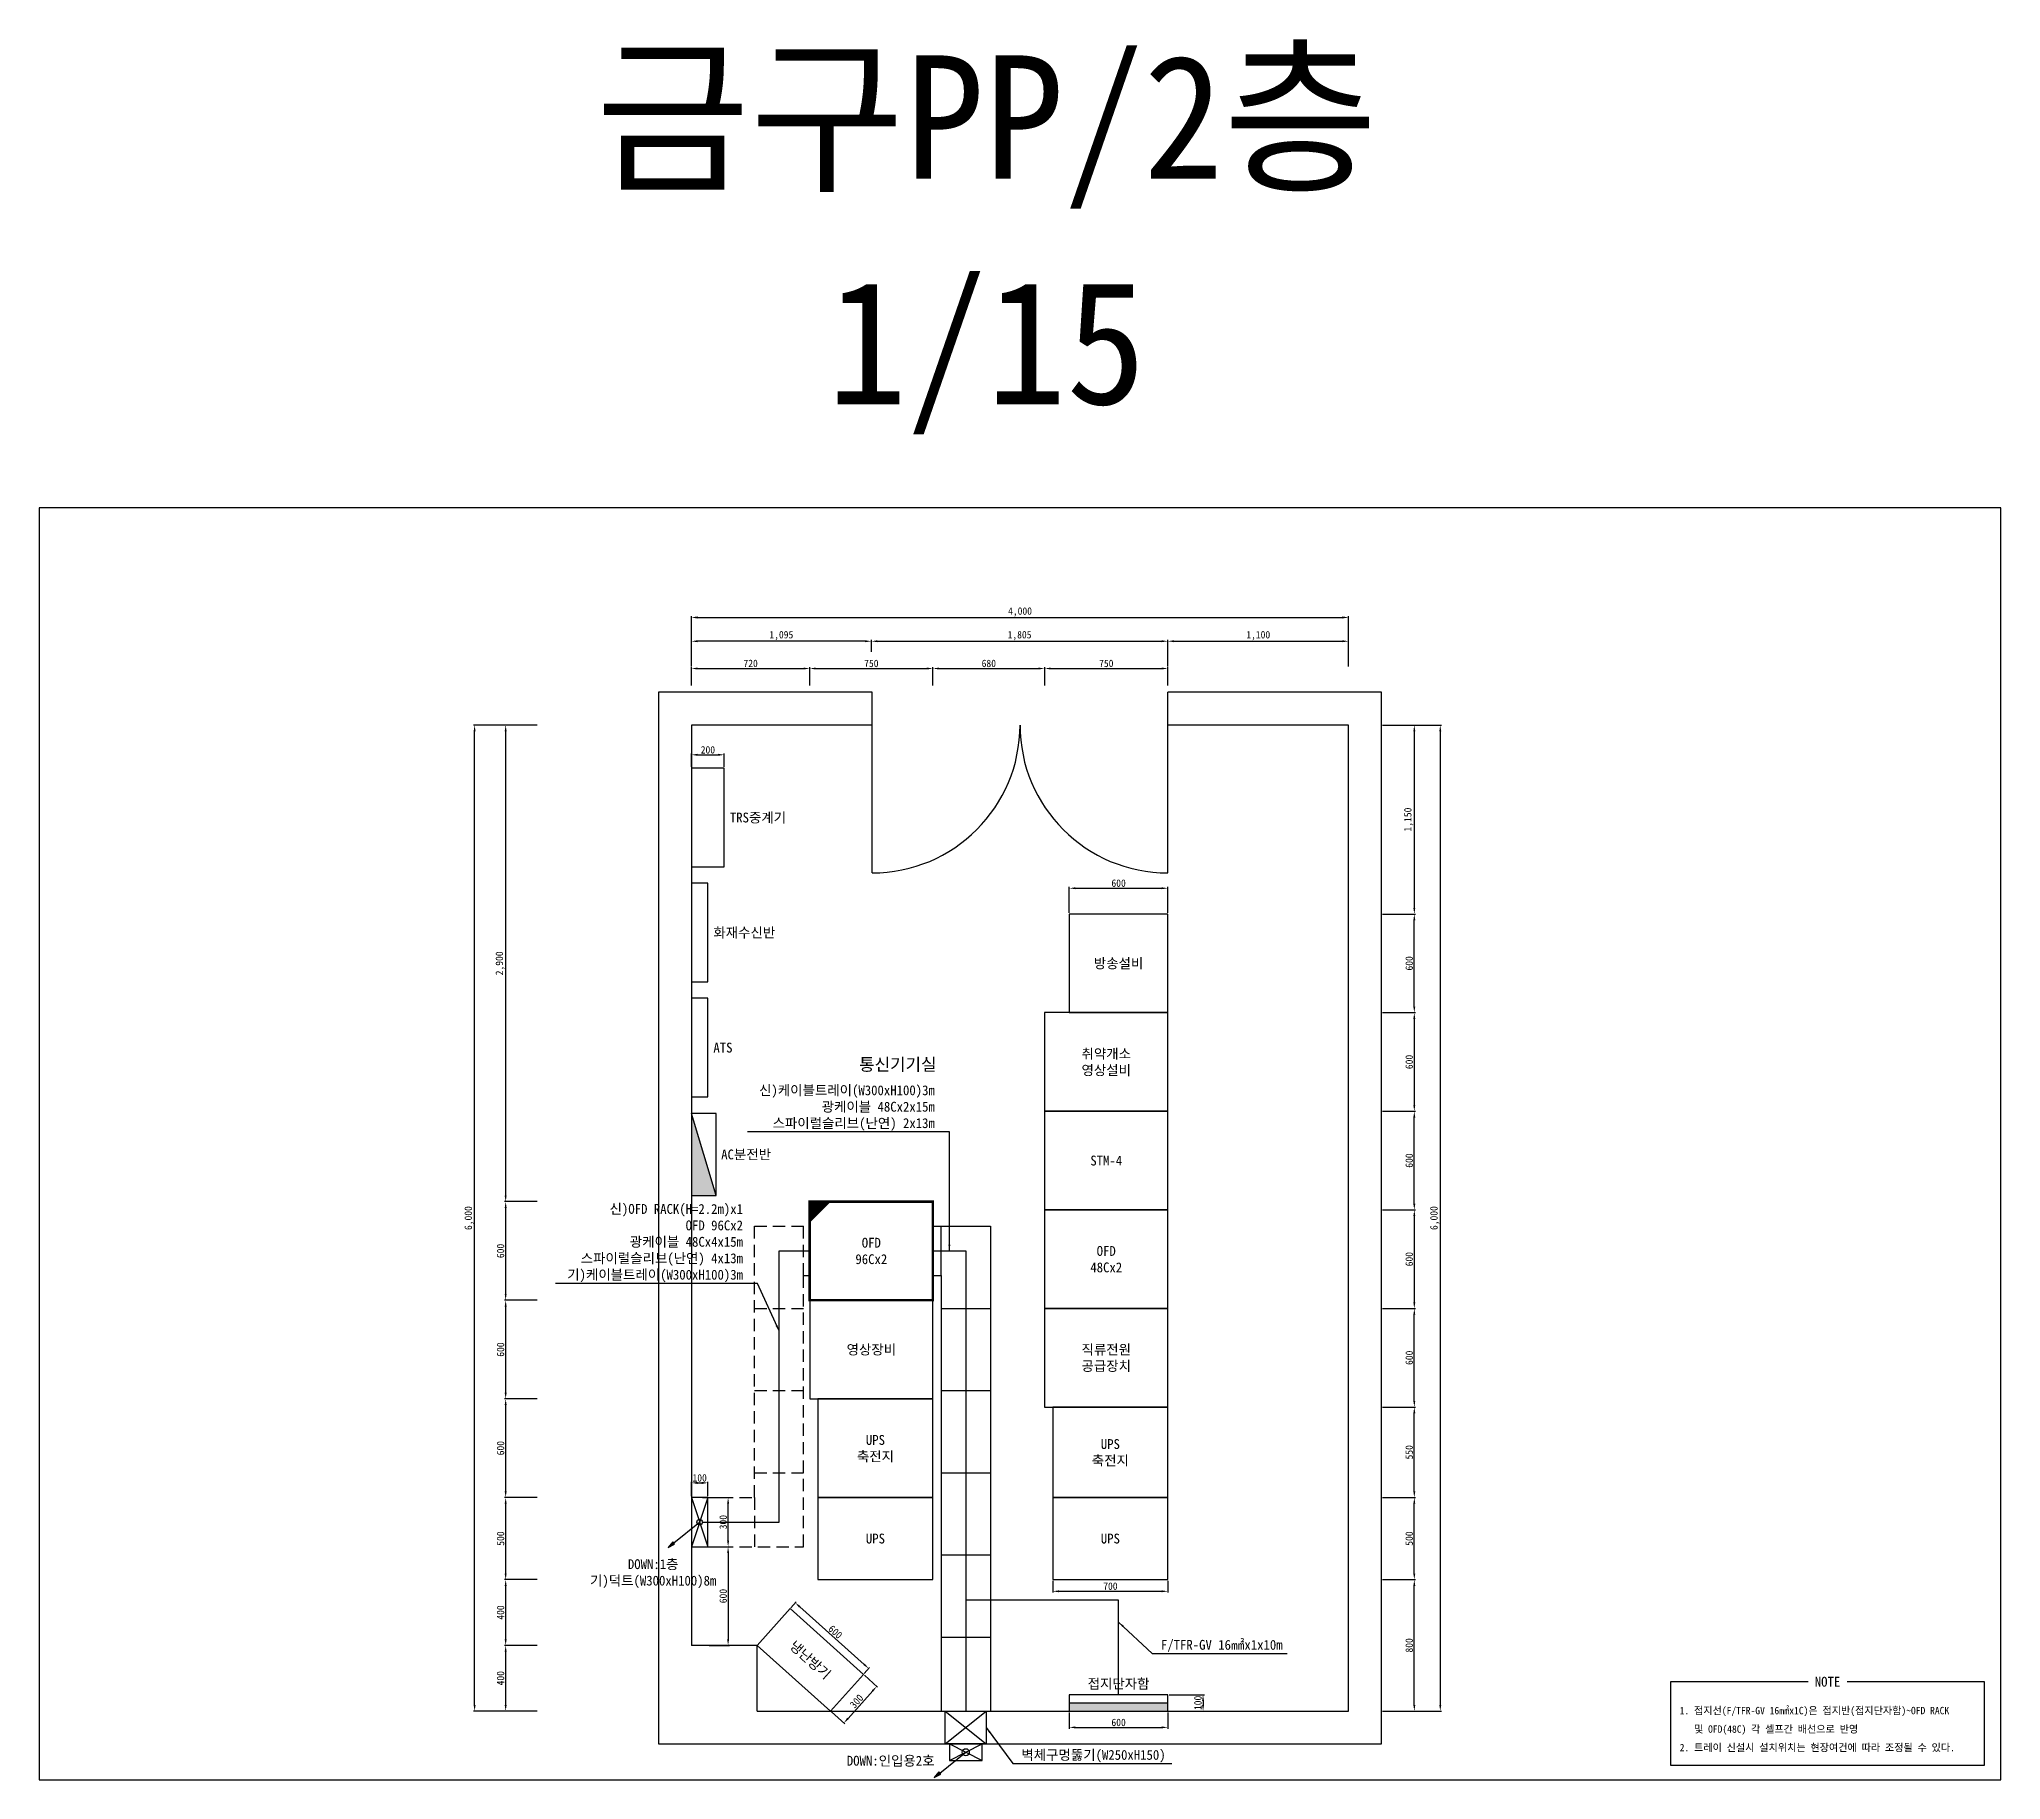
# Model space of a CAD drawing. Header units: millimetres. Extents: x 238053 to 249993, y 37795 to 48386.
import ezdxf
from ezdxf.enums import TextEntityAlignment as Align

# ---------------------------------------------------------------- set-up
doc = ezdxf.new("R2010")
doc.units = ezdxf.units.MM
doc.linetypes.add('HIDDEN2', pattern=[0.1875, 0.125, -0.0625])
for name, color, linetype in [('TT-BASE', 253, 'Continuous'), ('TT-CABL', 4, 'Continuous'), ('TT-CTRL-JUNT', 4, 'Continuous'), ('TT-TRAY', 4, 'Continuous'), ('TZ-BASE', 253, 'Continuous'), ('TZ-DIMS', 1, 'Continuous'), ('TZ-LEAL', 1, 'Continuous'), ('TZ-LEAT', 3, 'Continuous'), ('TZ-LINE', 4, 'Continuous'), ('TZ-SYMB', 2, 'Continuous'), ('TZ-TEX2', 3, 'Continuous'), ('TZ-TEXT', 3, 'Continuous')]:
    doc.layers.add(name, color=color, linetype=linetype)
doc.layers.add('TX-PAPR', color=2, linetype='Continuous', plot=False)
doc.styles.get("Standard").update_dxf_attribs({"font": 'GulimChe.ttf'})
doc.dimstyles.new('D15', dxfattribs={"dimscale": 15, "dimtxt": 3, "dimasz": 2.5, "dimexe": 0.5, "dimexo": 0.5, "dimgap": 0.5, "dimtad": 1, "dimdec": 0, "dimzin": 1, "dimdsep": 46, "dimlunit": 6, "dimtxsty": 'Standard', "dimcen": 1, "dimclrd": 1, "dimclre": 1, "dimclrt": 3, "dimadec": 0, "dimazin": 0, "dimtfac": 1, "dimtdec": 0, "dimtix": 1, "dimtmove": 2, "dimatfit": 3, "dimfxl": 0, "dimtvp": 2, "dimlwd": -1, "dimlwe": -1, "dimarcsym": 0})

# ---------------------------------------------------------------- blocks, each defined once
blk = doc.blocks.new('*D3')
at = {"layer": 'DEFPOINTS', "color": 0}
for p in [(244923, 44723), (243118, 44650), (244923, 44563)]:
    blk.add_point(p, dxfattribs=at)
at = {"layer": 'TZ-DIMS', "color": 1}
for p, q in [((243118, 44658), (243118, 44731)), ((243155, 44723), (244885, 44723)), ((244923, 44570), (244923, 44731))]:
    blk.add_line(p, q, dxfattribs=at)
for points in [[(243155, 44729), (243155, 44717), (243118, 44723)], [(244885, 44729), (244885, 44717), (244923, 44723)]]:
    blk.add_solid(points, dxfattribs=at)
at = {"layer": 'TZ-DIMS', "color": 3, "insert": (244020, 44757), "char_height": 45, "attachment_point": 5}
blk.add_mtext('1,805', dxfattribs=at)
blk = doc.blocks.new('*D4')
at = {"layer": 'DEFPOINTS', "color": 0}
for p in [(246023, 44723), (244923, 44563), (246023, 44563)]:
    blk.add_point(p, dxfattribs=at)
at = {"layer": 'TZ-DIMS', "color": 1}
for p, q in [((244923, 44570), (244923, 44731)), ((244960, 44723), (245985, 44723)), ((246023, 44570), (246023, 44731))]:
    blk.add_line(p, q, dxfattribs=at)
for points in [[(244960, 44729), (244960, 44717), (244923, 44723)], [(245985, 44729), (245985, 44717), (246023, 44723)]]:
    blk.add_solid(points, dxfattribs=at)
at = {"layer": 'TZ-DIMS', "color": 3, "insert": (245473, 44757), "char_height": 45, "attachment_point": 5}
blk.add_mtext('1,100', dxfattribs=at)
blk = doc.blocks.new('*D5')
at = {"layer": 'DEFPOINTS', "color": 0}
for p in [(242023, 44723), (242023, 44563), (243118, 44650)]:
    blk.add_point(p, dxfattribs=at)
at = {"layer": 'TZ-DIMS', "color": 1}
for p, q in [((242023, 44570), (242023, 44731)), ((243080, 44723), (242060, 44723)), ((243118, 44658), (243118, 44731))]:
    blk.add_line(p, q, dxfattribs=at)
for points in [[(242060, 44729), (242060, 44717), (242023, 44723)], [(243080, 44729), (243080, 44717), (243118, 44723)]]:
    blk.add_solid(points, dxfattribs=at)
at = {"layer": 'TZ-DIMS', "color": 3, "insert": (242570, 44757), "char_height": 45, "attachment_point": 5}
blk.add_mtext('1,095', dxfattribs=at)
blk = doc.blocks.new('*D6')
at = {"layer": 'DEFPOINTS', "color": 0}
for p in [(246023, 44868), (242023, 44563), (246023, 44563)]:
    blk.add_point(p, dxfattribs=at)
at = {"layer": 'TZ-DIMS', "color": 1}
for p, q in [((242023, 44570), (242023, 44875)), ((242060, 44868), (245985, 44868)), ((246023, 44570), (246023, 44875))]:
    blk.add_line(p, q, dxfattribs=at)
for points in [[(242060, 44874), (242060, 44861), (242023, 44868)], [(245985, 44874), (245985, 44861), (246023, 44868)]]:
    blk.add_solid(points, dxfattribs=at)
at = {"layer": 'TZ-DIMS', "color": 3, "insert": (244023, 44901), "char_height": 45, "attachment_point": 5}
blk.add_mtext('4,000', dxfattribs=at)
blk = doc.blocks.new('*D7')
at = {"layer": 'DEFPOINTS', "color": 0}
for p in [(242743, 44557), (242023, 44446), (242743, 44446)]:
    blk.add_point(p, dxfattribs=at)
at = {"layer": 'TZ-DIMS', "color": 1}
for p, q in [((242023, 44454), (242023, 44565)), ((242060, 44557), (242705, 44557)), ((242743, 44454), (242743, 44565))]:
    blk.add_line(p, q, dxfattribs=at)
for points in [[(242060, 44563), (242060, 44551), (242023, 44557)], [(242705, 44563), (242705, 44551), (242743, 44557)]]:
    blk.add_solid(points, dxfattribs=at)
at = {"layer": 'TZ-DIMS', "color": 3, "insert": (242383, 44588), "char_height": 45, "attachment_point": 5}
blk.add_mtext('720', dxfattribs=at)
blk = doc.blocks.new('*D8')
at = {"layer": 'DEFPOINTS', "color": 0}
for p in [(243493, 44557), (242743, 44446), (243493, 44446)]:
    blk.add_point(p, dxfattribs=at)
at = {"layer": 'TZ-DIMS', "color": 1}
for p, q in [((242743, 44454), (242743, 44565)), ((242780, 44557), (243455, 44557)), ((243493, 44454), (243493, 44565))]:
    blk.add_line(p, q, dxfattribs=at)
for points in [[(242780, 44563), (242780, 44551), (242743, 44557)], [(243455, 44563), (243455, 44551), (243493, 44557)]]:
    blk.add_solid(points, dxfattribs=at)
at = {"layer": 'TZ-DIMS', "color": 3, "insert": (243118, 44588), "char_height": 45, "attachment_point": 5}
blk.add_mtext('750', dxfattribs=at)
blk = doc.blocks.new('*D9')
at = {"layer": 'DEFPOINTS', "color": 0}
for p in [(244173, 44557), (243493, 44446), (244173, 44446)]:
    blk.add_point(p, dxfattribs=at)
at = {"layer": 'TZ-DIMS', "color": 1}
for p, q in [((243493, 44454), (243493, 44565)), ((243530, 44557), (244135, 44557)), ((244173, 44454), (244173, 44565))]:
    blk.add_line(p, q, dxfattribs=at)
for points in [[(243530, 44563), (243530, 44551), (243493, 44557)], [(244135, 44563), (244135, 44551), (244173, 44557)]]:
    blk.add_solid(points, dxfattribs=at)
at = {"layer": 'TZ-DIMS', "color": 3, "insert": (243833, 44588), "char_height": 45, "attachment_point": 5}
blk.add_mtext('680', dxfattribs=at)
blk = doc.blocks.new('*D10')
at = {"layer": 'DEFPOINTS', "color": 0}
for p in [(244923, 44557), (244173, 44446), (244923, 44446)]:
    blk.add_point(p, dxfattribs=at)
at = {"layer": 'TZ-DIMS', "color": 1}
for p, q in [((244173, 44454), (244173, 44565)), ((244210, 44557), (244885, 44557)), ((244923, 44454), (244923, 44565))]:
    blk.add_line(p, q, dxfattribs=at)
for points in [[(244210, 44563), (244210, 44551), (244173, 44557)], [(244885, 44563), (244885, 44551), (244923, 44557)]]:
    blk.add_solid(points, dxfattribs=at)
at = {"layer": 'TZ-DIMS', "color": 3, "insert": (244548, 44588), "char_height": 45, "attachment_point": 5}
blk.add_mtext('750', dxfattribs=at)
blk = doc.blocks.new('*D11')
at = {"layer": 'DEFPOINTS', "color": 0}
for p in [(246223, 39013), (246423, 39013), (246223, 38213)]:
    blk.add_point(p, dxfattribs=at)
at = {"layer": 'TZ-DIMS', "color": 1}
for p, q in [((246230, 39013), (246430, 39013)), ((246423, 38250), (246423, 38975)), ((246230, 38213), (246430, 38213))]:
    blk.add_line(p, q, dxfattribs=at)
for points in [[(246417, 38975), (246429, 38975), (246423, 39013)], [(246417, 38250), (246429, 38250), (246423, 38213)]]:
    blk.add_solid(points, dxfattribs=at)
at = {"layer": 'TZ-DIMS', "color": 3, "insert": (246392, 38613), "char_height": 45, "attachment_point": 5, "rotation": 90}
blk.add_mtext('800', dxfattribs=at)
blk = doc.blocks.new('*D12')
at = {"layer": 'DEFPOINTS', "color": 0}
for p in [(246223, 39513), (246423, 39513), (246223, 39013)]:
    blk.add_point(p, dxfattribs=at)
at = {"layer": 'TZ-DIMS', "color": 1}
for p, q in [((246230, 39513), (246430, 39513)), ((246423, 39050), (246423, 39475)), ((246230, 39013), (246430, 39013))]:
    blk.add_line(p, q, dxfattribs=at)
for points in [[(246417, 39475), (246429, 39475), (246423, 39513)], [(246417, 39050), (246429, 39050), (246423, 39013)]]:
    blk.add_solid(points, dxfattribs=at)
at = {"layer": 'TZ-DIMS', "color": 3, "insert": (246392, 39263), "char_height": 45, "attachment_point": 5, "rotation": 90}
blk.add_mtext('500', dxfattribs=at)
blk = doc.blocks.new('*D13')
at = {"layer": 'DEFPOINTS', "color": 0}
for p in [(246223, 40063), (246423, 40063), (246223, 39513)]:
    blk.add_point(p, dxfattribs=at)
at = {"layer": 'TZ-DIMS', "color": 1}
for p, q in [((246230, 40063), (246430, 40063)), ((246423, 39550), (246423, 40025)), ((246230, 39513), (246430, 39513))]:
    blk.add_line(p, q, dxfattribs=at)
for points in [[(246417, 40025), (246429, 40025), (246423, 40063)], [(246417, 39550), (246429, 39550), (246423, 39513)]]:
    blk.add_solid(points, dxfattribs=at)
at = {"layer": 'TZ-DIMS', "color": 3, "insert": (246392, 39788), "char_height": 45, "attachment_point": 5, "rotation": 90}
blk.add_mtext('550', dxfattribs=at)
blk = doc.blocks.new('*D14')
at = {"layer": 'DEFPOINTS', "color": 0}
for p in [(246223, 40663), (246423, 40663), (246223, 40063)]:
    blk.add_point(p, dxfattribs=at)
at = {"layer": 'TZ-DIMS', "color": 1}
for p, q in [((246230, 40663), (246430, 40663)), ((246423, 40100), (246423, 40625)), ((246230, 40063), (246430, 40063))]:
    blk.add_line(p, q, dxfattribs=at)
for points in [[(246417, 40625), (246429, 40625), (246423, 40663)], [(246417, 40100), (246429, 40100), (246423, 40063)]]:
    blk.add_solid(points, dxfattribs=at)
at = {"layer": 'TZ-DIMS', "color": 3, "insert": (246392, 40363), "char_height": 45, "attachment_point": 5, "rotation": 90}
blk.add_mtext('600', dxfattribs=at)
blk = doc.blocks.new('*D15')
at = {"layer": 'DEFPOINTS', "color": 0}
for p in [(246223, 41263), (246223, 40663), (246423, 40663)]:
    blk.add_point(p, dxfattribs=at)
at = {"layer": 'TZ-DIMS', "color": 1}
for p, q in [((246230, 41263), (246430, 41263)), ((246423, 41225), (246423, 40700)), ((246230, 40663), (246430, 40663))]:
    blk.add_line(p, q, dxfattribs=at)
for points in [[(246417, 41225), (246429, 41225), (246423, 41263)], [(246417, 40700), (246429, 40700), (246423, 40663)]]:
    blk.add_solid(points, dxfattribs=at)
at = {"layer": 'TZ-DIMS', "color": 3, "insert": (246392, 40963), "char_height": 45, "attachment_point": 5, "rotation": 90}
blk.add_mtext('600', dxfattribs=at)
blk = doc.blocks.new('*D16')
at = {"layer": 'DEFPOINTS', "color": 0}
for p in [(246223, 42463), (246223, 41863), (246423, 41863)]:
    blk.add_point(p, dxfattribs=at)
at = {"layer": 'TZ-DIMS', "color": 1}
for p, q in [((246230, 42463), (246430, 42463)), ((246423, 42425), (246423, 41900)), ((246230, 41863), (246430, 41863))]:
    blk.add_line(p, q, dxfattribs=at)
for points in [[(246417, 42425), (246429, 42425), (246423, 42463)], [(246417, 41900), (246429, 41900), (246423, 41863)]]:
    blk.add_solid(points, dxfattribs=at)
at = {"layer": 'TZ-DIMS', "color": 3, "insert": (246392, 42163), "char_height": 45, "attachment_point": 5, "rotation": 90}
blk.add_mtext('600', dxfattribs=at)
blk = doc.blocks.new('*D17')
at = {"layer": 'DEFPOINTS', "color": 0}
for p in [(246223, 41863), (246423, 41863), (246223, 41263)]:
    blk.add_point(p, dxfattribs=at)
at = {"layer": 'TZ-DIMS', "color": 1}
for p, q in [((246230, 41863), (246430, 41863)), ((246423, 41300), (246423, 41825)), ((246230, 41263), (246430, 41263))]:
    blk.add_line(p, q, dxfattribs=at)
for points in [[(246417, 41825), (246429, 41825), (246423, 41863)], [(246417, 41300), (246429, 41300), (246423, 41263)]]:
    blk.add_solid(points, dxfattribs=at)
at = {"layer": 'TZ-DIMS', "color": 3, "insert": (246392, 41563), "char_height": 45, "attachment_point": 5, "rotation": 90}
blk.add_mtext('600', dxfattribs=at)
blk = doc.blocks.new('*D18')
at = {"layer": 'DEFPOINTS', "color": 0}
for p in [(246223, 43063), (246423, 43063), (246223, 42463)]:
    blk.add_point(p, dxfattribs=at)
at = {"layer": 'TZ-DIMS', "color": 1}
for p, q in [((246230, 43063), (246430, 43063)), ((246423, 42500), (246423, 43025)), ((246230, 42463), (246430, 42463))]:
    blk.add_line(p, q, dxfattribs=at)
for points in [[(246417, 43025), (246429, 43025), (246423, 43063)], [(246417, 42500), (246429, 42500), (246423, 42463)]]:
    blk.add_solid(points, dxfattribs=at)
at = {"layer": 'TZ-DIMS', "color": 3, "insert": (246392, 42763), "char_height": 45, "attachment_point": 5, "rotation": 90}
blk.add_mtext('600', dxfattribs=at)
blk = doc.blocks.new('*D19')
at = {"layer": 'DEFPOINTS', "color": 0}
for p in [(246223, 44213), (246223, 43063), (246423, 43063)]:
    blk.add_point(p, dxfattribs=at)
at = {"layer": 'TZ-DIMS', "color": 1}
for p, q in [((246230, 44213), (246430, 44213)), ((246423, 44175), (246423, 43100)), ((246230, 43063), (246430, 43063))]:
    blk.add_line(p, q, dxfattribs=at)
for points in [[(246417, 44175), (246429, 44175), (246423, 44213)], [(246417, 43100), (246429, 43100), (246423, 43063)]]:
    blk.add_solid(points, dxfattribs=at)
at = {"layer": 'TZ-DIMS', "color": 3, "insert": (246389, 43638), "char_height": 45, "attachment_point": 5, "rotation": 90}
blk.add_mtext('1,150', dxfattribs=at)
blk = doc.blocks.new('*D20')
at = {"layer": 'DEFPOINTS', "color": 0}
for p in [(246223, 44213), (246223, 38213), (246581, 38213)]:
    blk.add_point(p, dxfattribs=at)
at = {"layer": 'TZ-DIMS', "color": 1}
for p, q in [((246230, 44213), (246588, 44213)), ((246581, 44175), (246581, 38250)), ((246230, 38213), (246588, 38213))]:
    blk.add_line(p, q, dxfattribs=at)
for points in [[(246575, 44175), (246587, 44175), (246581, 44213)], [(246575, 38250), (246587, 38250), (246581, 38213)]]:
    blk.add_solid(points, dxfattribs=at)
at = {"layer": 'TZ-DIMS', "color": 3, "insert": (246548, 41213), "char_height": 45, "attachment_point": 5, "rotation": 90}
blk.add_mtext('6,000', dxfattribs=at)
blk = doc.blocks.new('*D21')
at = {"layer": 'DEFPOINTS', "color": 0}
for p in [(241092, 44213), (240892, 41313), (241092, 41313)]:
    blk.add_point(p, dxfattribs=at)
at = {"layer": 'TZ-DIMS', "color": 1}
for p, q in [((241084, 44213), (240884, 44213)), ((240892, 44175), (240892, 41350)), ((241084, 41313), (240884, 41313))]:
    blk.add_line(p, q, dxfattribs=at)
for points in [[(240886, 44175), (240898, 44175), (240892, 44213)], [(240886, 41350), (240898, 41350), (240892, 41313)]]:
    blk.add_solid(points, dxfattribs=at)
at = {"layer": 'TZ-DIMS', "color": 3, "insert": (240859, 42763), "char_height": 45, "attachment_point": 5, "rotation": 90}
blk.add_mtext('2,900', dxfattribs=at)
blk = doc.blocks.new('*D22')
at = {"layer": 'DEFPOINTS', "color": 0}
for p in [(241092, 41313), (240892, 40713), (241092, 40713)]:
    blk.add_point(p, dxfattribs=at)
at = {"layer": 'TZ-DIMS', "color": 1}
for p, q in [((241084, 41313), (240884, 41313)), ((240892, 41275), (240892, 40750)), ((241084, 40713), (240884, 40713))]:
    blk.add_line(p, q, dxfattribs=at)
for points in [[(240886, 41275), (240898, 41275), (240892, 41313)], [(240886, 40750), (240898, 40750), (240892, 40713)]]:
    blk.add_solid(points, dxfattribs=at)
at = {"layer": 'TZ-DIMS', "color": 3, "insert": (240861, 41013), "char_height": 45, "attachment_point": 5, "rotation": 90}
blk.add_mtext('600', dxfattribs=at)
blk = doc.blocks.new('*D23')
at = {"layer": 'DEFPOINTS', "color": 0}
for p in [(241092, 40713), (240892, 40113), (241092, 40113)]:
    blk.add_point(p, dxfattribs=at)
at = {"layer": 'TZ-DIMS', "color": 1}
for p, q in [((241084, 40713), (240884, 40713)), ((240892, 40675), (240892, 40150)), ((241084, 40113), (240884, 40113))]:
    blk.add_line(p, q, dxfattribs=at)
for points in [[(240886, 40675), (240898, 40675), (240892, 40713)], [(240886, 40150), (240898, 40150), (240892, 40113)]]:
    blk.add_solid(points, dxfattribs=at)
at = {"layer": 'TZ-DIMS', "color": 3, "insert": (240861, 40413), "char_height": 45, "attachment_point": 5, "rotation": 90}
blk.add_mtext('600', dxfattribs=at)
blk = doc.blocks.new('*D24')
at = {"layer": 'DEFPOINTS', "color": 0}
for p in [(241092, 40113), (240892, 39513), (241092, 39513)]:
    blk.add_point(p, dxfattribs=at)
at = {"layer": 'TZ-DIMS', "color": 1}
for p, q in [((241084, 40113), (240884, 40113)), ((240892, 40075), (240892, 39550)), ((241084, 39513), (240884, 39513))]:
    blk.add_line(p, q, dxfattribs=at)
for points in [[(240886, 40075), (240898, 40075), (240892, 40113)], [(240886, 39550), (240898, 39550), (240892, 39513)]]:
    blk.add_solid(points, dxfattribs=at)
at = {"layer": 'TZ-DIMS', "color": 3, "insert": (240861, 39813), "char_height": 45, "attachment_point": 5, "rotation": 90}
blk.add_mtext('600', dxfattribs=at)
blk = doc.blocks.new('*D25')
at = {"layer": 'DEFPOINTS', "color": 0}
for p in [(241092, 39513), (240892, 39013), (241092, 39013)]:
    blk.add_point(p, dxfattribs=at)
at = {"layer": 'TZ-DIMS', "color": 1}
for p, q in [((241084, 39513), (240884, 39513)), ((240892, 39475), (240892, 39050)), ((241084, 39013), (240884, 39013))]:
    blk.add_line(p, q, dxfattribs=at)
for points in [[(240886, 39475), (240898, 39475), (240892, 39513)], [(240886, 39050), (240898, 39050), (240892, 39013)]]:
    blk.add_solid(points, dxfattribs=at)
at = {"layer": 'TZ-DIMS', "color": 3, "insert": (240861, 39263), "char_height": 45, "attachment_point": 5, "rotation": 90}
blk.add_mtext('500', dxfattribs=at)
blk = doc.blocks.new('*D26')
at = {"layer": 'DEFPOINTS', "color": 0}
for p in [(241092, 39013), (240892, 38613), (241092, 38613)]:
    blk.add_point(p, dxfattribs=at)
at = {"layer": 'TZ-DIMS', "color": 1}
for p, q in [((241084, 39013), (240884, 39013)), ((240892, 38975), (240892, 38650)), ((241084, 38613), (240884, 38613))]:
    blk.add_line(p, q, dxfattribs=at)
for points in [[(240886, 38975), (240898, 38975), (240892, 39013)], [(240886, 38650), (240898, 38650), (240892, 38613)]]:
    blk.add_solid(points, dxfattribs=at)
at = {"layer": 'TZ-DIMS', "color": 3, "insert": (240861, 38813), "char_height": 45, "attachment_point": 5, "rotation": 90}
blk.add_mtext('400', dxfattribs=at)
blk = doc.blocks.new('*D27')
at = {"layer": 'DEFPOINTS', "color": 0}
for p in [(241092, 38613), (240892, 38213), (241092, 38213)]:
    blk.add_point(p, dxfattribs=at)
at = {"layer": 'TZ-DIMS', "color": 1}
for p, q in [((241084, 38613), (240884, 38613)), ((240892, 38575), (240892, 38250)), ((241084, 38213), (240884, 38213))]:
    blk.add_line(p, q, dxfattribs=at)
for points in [[(240886, 38575), (240898, 38575), (240892, 38613)], [(240886, 38250), (240898, 38250), (240892, 38213)]]:
    blk.add_solid(points, dxfattribs=at)
at = {"layer": 'TZ-DIMS', "color": 3, "insert": (240861, 38413), "char_height": 45, "attachment_point": 5, "rotation": 90}
blk.add_mtext('400', dxfattribs=at)
blk = doc.blocks.new('*D28')
at = {"layer": 'DEFPOINTS', "color": 0}
for p in [(240703, 44213), (241092, 44213), (241092, 38213)]:
    blk.add_point(p, dxfattribs=at)
at = {"layer": 'TZ-DIMS', "color": 1}
for p, q in [((241084, 44213), (240696, 44213)), ((240703, 38250), (240703, 44175)), ((241084, 38213), (240696, 38213))]:
    blk.add_line(p, q, dxfattribs=at)
for points in [[(240697, 44175), (240709, 44175), (240703, 44213)], [(240697, 38250), (240709, 38250), (240703, 38213)]]:
    blk.add_solid(points, dxfattribs=at)
at = {"layer": 'TZ-DIMS', "color": 3, "insert": (240670, 41213), "char_height": 45, "attachment_point": 5, "rotation": 90}
blk.add_mtext('6,000', dxfattribs=at)
blk = doc.blocks.new('*D29')
at = {"layer": 'DEFPOINTS', "color": 0}
for p in [(244223, 39013), (244923, 39013), (244923, 38942)]:
    blk.add_point(p, dxfattribs=at)
at = {"layer": 'TZ-DIMS', "color": 1}
for p, q in [((244223, 39005), (244223, 38935)), ((244260, 38942), (244885, 38942)), ((244923, 39005), (244923, 38935))]:
    blk.add_line(p, q, dxfattribs=at)
for points in [[(244260, 38948), (244260, 38936), (244223, 38942)], [(244885, 38948), (244885, 38936), (244923, 38942)]]:
    blk.add_solid(points, dxfattribs=at)
at = {"layer": 'TZ-DIMS', "color": 3, "insert": (244573, 38973), "char_height": 45, "attachment_point": 5}
blk.add_mtext('700', dxfattribs=at)
blk = doc.blocks.new('*D30')
at = {"layer": 'DEFPOINTS', "color": 0}
for p in [(242123, 39513), (242246, 39513), (242123, 39213)]:
    blk.add_point(p, dxfattribs=at)
at = {"layer": 'TZ-DIMS', "color": 1}
for p, q in [((242130, 39513), (242254, 39513)), ((242246, 39250), (242246, 39475)), ((242130, 39213), (242254, 39213))]:
    blk.add_line(p, q, dxfattribs=at)
for points in [[(242240, 39475), (242252, 39475), (242246, 39513)], [(242240, 39250), (242252, 39250), (242246, 39213)]]:
    blk.add_solid(points, dxfattribs=at)
at = {"layer": 'TZ-DIMS', "color": 3, "insert": (242216, 39363), "char_height": 45, "attachment_point": 5, "rotation": 90}
blk.add_mtext('300', dxfattribs=at)
blk = doc.blocks.new('*D31')
at = {"layer": 'DEFPOINTS', "color": 0}
for p in [(242123, 39602), (242023, 39513), (242123, 39513)]:
    blk.add_point(p, dxfattribs=at)
at = {"layer": 'TZ-DIMS', "color": 1}
for p, q in [((242023, 39520), (242023, 39609)), ((242060, 39602), (242085, 39602)), ((242123, 39520), (242123, 39609))]:
    blk.add_line(p, q, dxfattribs=at)
for points in [[(242060, 39608), (242060, 39595), (242023, 39602)], [(242085, 39608), (242085, 39595), (242123, 39602)]]:
    blk.add_solid(points, dxfattribs=at)
at = {"layer": 'TZ-DIMS', "color": 3, "insert": (242073, 39632), "char_height": 45, "attachment_point": 5}
blk.add_mtext('100', dxfattribs=at)
blk = doc.blocks.new('*D32')
at = {"layer": 'DEFPOINTS', "color": 0}
for p in [(242123, 39213), (242123, 38613), (242246, 38613)]:
    blk.add_point(p, dxfattribs=at)
at = {"layer": 'TZ-DIMS', "color": 1}
for p, q in [((242130, 39213), (242254, 39213)), ((242246, 39175), (242246, 38650)), ((242130, 38613), (242254, 38613))]:
    blk.add_line(p, q, dxfattribs=at)
for points in [[(242240, 39175), (242252, 39175), (242246, 39213)], [(242240, 38650), (242252, 38650), (242246, 38613)]]:
    blk.add_solid(points, dxfattribs=at)
at = {"layer": 'TZ-DIMS', "color": 3, "insert": (242216, 38913), "char_height": 45, "attachment_point": 5, "rotation": 90}
blk.add_mtext('600', dxfattribs=at)
blk = doc.blocks.new('*D33')
at = {"layer": 'DEFPOINTS', "color": 0}
for p in [(242623, 38837), (243102, 38472), (243070, 38437)]:
    blk.add_point(p, dxfattribs=at)
at = {"layer": 'TZ-DIMS', "color": 1}
for p, q in [((242628, 38842), (242660, 38878)), ((242683, 38847), (243074, 38497)), ((243075, 38442), (243107, 38478))]:
    blk.add_line(p, q, dxfattribs=at)
for points in [[(242687, 38852), (242678, 38843), (242655, 38872)], [(243078, 38502), (243070, 38493), (243102, 38472)]]:
    blk.add_solid(points, dxfattribs=at)
at = {"layer": 'TZ-DIMS', "color": 3, "insert": (242899, 38695), "char_height": 45, "attachment_point": 5, "rotation": 318.1897}
blk.add_mtext('600', dxfattribs=at)
blk = doc.blocks.new('*D34')
at = {"layer": 'DEFPOINTS', "color": 0}
for p in [(243070, 38437), (242870, 38213), (242951, 38141)]:
    blk.add_point(p, dxfattribs=at)
at = {"layer": 'TZ-DIMS', "color": 1}
for p, q in [((243126, 38336), (242976, 38169)), ((243076, 38432), (243156, 38359)), ((242876, 38208), (242956, 38136))]:
    blk.add_line(p, q, dxfattribs=at)
for points in [[(243121, 38340), (243130, 38332), (243151, 38364)], [(242971, 38173), (242980, 38164), (242951, 38141)]]:
    blk.add_solid(points, dxfattribs=at)
at = {"layer": 'TZ-DIMS', "color": 3, "insert": (243028, 38273), "char_height": 45, "attachment_point": 5, "rotation": 48.1897}
blk.add_mtext('300', dxfattribs=at)
blk = doc.blocks.new('*D35')
at = {"layer": 'DEFPOINTS', "color": 0}
for p in [(242023, 43950), (242223, 44032), (242223, 43950)]:
    blk.add_point(p, dxfattribs=at)
at = {"layer": 'TZ-DIMS', "color": 1}
for p, q in [((242023, 43958), (242023, 44039)), ((242060, 44032), (242185, 44032)), ((242223, 43958), (242223, 44039))]:
    blk.add_line(p, q, dxfattribs=at)
for points in [[(242060, 44038), (242060, 44026), (242023, 44032)], [(242185, 44038), (242185, 44026), (242223, 44032)]]:
    blk.add_solid(points, dxfattribs=at)
at = {"layer": 'TZ-DIMS', "color": 3, "insert": (242123, 44062), "char_height": 45, "attachment_point": 5}
blk.add_mtext('200', dxfattribs=at)
blk = doc.blocks.new('*D36')
at = {"layer": 'DEFPOINTS', "color": 0}
for p in [(244323, 38213), (244923, 38213), (244923, 38114)]:
    blk.add_point(p, dxfattribs=at)
at = {"layer": 'TZ-DIMS', "color": 1}
for p, q in [((244323, 38205), (244323, 38106)), ((244360, 38114), (244885, 38114)), ((244923, 38205), (244923, 38106))]:
    blk.add_line(p, q, dxfattribs=at)
for points in [[(244360, 38120), (244360, 38108), (244323, 38114)], [(244885, 38120), (244885, 38108), (244923, 38114)]]:
    blk.add_solid(points, dxfattribs=at)
at = {"layer": 'TZ-DIMS', "color": 3, "insert": (244623, 38144), "char_height": 45, "attachment_point": 5}
blk.add_mtext('600', dxfattribs=at)
blk = doc.blocks.new('*D37')
at = {"layer": 'DEFPOINTS', "color": 0}
for p in [(244923, 38313), (244923, 38213), (245137, 38213)]:
    blk.add_point(p, dxfattribs=at)
at = {"layer": 'TZ-DIMS', "color": 1}
for p, q in [((244930, 38313), (245145, 38313)), ((244930, 38213), (245145, 38213)), ((245137, 38275), (245137, 38250))]:
    blk.add_line(p, q, dxfattribs=at)
for points in [[(245131, 38275), (245143, 38275), (245137, 38313)], [(245131, 38250), (245143, 38250), (245137, 38213)]]:
    blk.add_solid(points, dxfattribs=at)
at = {"layer": 'TZ-DIMS', "color": 3, "insert": (245106, 38263), "char_height": 45, "attachment_point": 5, "rotation": 90}
blk.add_mtext('100', dxfattribs=at)
blk = doc.blocks.new('*D38')
at = {"layer": 'DEFPOINTS', "color": 0}
for p in [(244923, 43220), (244323, 43063), (244923, 43063)]:
    blk.add_point(p, dxfattribs=at)
at = {"layer": 'TZ-DIMS', "color": 1}
for p, q in [((244323, 43070), (244323, 43228)), ((244923, 43070), (244923, 43228)), ((244360, 43220), (244885, 43220))]:
    blk.add_line(p, q, dxfattribs=at)
for points in [[(244360, 43226), (244360, 43214), (244323, 43220)], [(244885, 43226), (244885, 43214), (244923, 43220)]]:
    blk.add_solid(points, dxfattribs=at)
at = {"layer": 'TZ-DIMS', "color": 3, "insert": (244623, 43251), "char_height": 45, "attachment_point": 5}
blk.add_mtext('600', dxfattribs=at)

msp = doc.modelspace()

# ---------------------------------------------------------------- hatches: boundary and pattern name
at = {"layer": 'TT-BASE'}
h = msp.add_hatch(color=256, dxfattribs=at)
h.dxf.hatch_style = 1
h.paths.add_polyline_path([(242022.8, 41850.3), (242022.8, 41350.3), (242172.8, 41350.3)])
h = msp.add_hatch(color=256, dxfattribs=at)
h.dxf.hatch_style = 1
h.paths.add_polyline_path([(244922.8, 38263), (244322.8, 38263), (244322.8, 38213), (244922.8, 38213)])
at = {"layer": 'TZ-LINE'}
h = msp.add_hatch(color=256, dxfattribs=at)
h.dxf.hatch_style = 1
h.paths.add_polyline_path([(242860.4, 41313), (242742.8, 41313), (242742.8, 41195.4)])
at = {"layer": 'TZ-SYMB'}
for points in [[(241880.2, 39208.6), (241920.6, 39229.1), (241908.9, 39243.6)], [(243500.2, 37808.6), (243540.6, 37829.1), (243528.9, 37843.6)]]:
    msp.add_hatch(color=256, dxfattribs=at).paths.add_polyline_path(points)

# ---------------------------------------------------------------- linework, layer by layer
at = {"layer": 'TT-BASE'}
for points in [[(242022.8, 43350.3), (242222.8, 43350.3), (242222.8, 43950.3), (242022.8, 43950.3)], [(242022.8, 42650.3), (242122.8, 42650.3), (242122.8, 43250.3), (242022.8, 43250.3)], [(244322.8, 42463), (244922.8, 42463), (244922.8, 43063), (244322.8, 43063)], [(242022.8, 41950.3), (242122.8, 41950.3), (242122.8, 42550.3), (242022.8, 42550.3)], [(244172.8, 41863), (244922.8, 41863), (244922.8, 42463), (244172.8, 42463)], [(242022.8, 41850.3), (242022.8, 41350.3), (242172.8, 41350.3), (242172.8, 41850.3)], [(244172.8, 41263), (244922.8, 41263), (244922.8, 41863), (244172.8, 41863)], [(244172.8, 40663), (244922.8, 40663), (244922.8, 41263), (244172.8, 41263)], [(242742.8, 40113), (243492.8, 40113), (243492.8, 40713), (242742.8, 40713)], [(244172.8, 40063), (244922.8, 40063), (244922.8, 40663), (244172.8, 40663)], [(242792.8, 39513), (243492.8, 39513), (243492.8, 40113), (242792.8, 40113)], [(244222.8, 39513), (244922.8, 39513), (244922.8, 40063), (244222.8, 40063)], [(242792.8, 39013), (243492.8, 39013), (243492.8, 39513), (242792.8, 39513)], [(244222.8, 39013), (244922.8, 39013), (244922.8, 39513), (244222.8, 39513)], [(242422.8, 38613), (242870, 38213), (243070, 38436.6), (242622.8, 38836.6)], [(244322.8, 38213), (244922.8, 38213), (244922.8, 38313), (244322.8, 38313)]]:
    msp.add_lwpolyline(points, close=True, dxfattribs=at)
for points in [[(242172.8, 41350.3), (242022.8, 41850.3)], [(244322.8, 38263), (244922.8, 38263)]]:
    msp.add_lwpolyline(points, dxfattribs=at)
at = {"layer": 'TT-CABL', "linetype": 'HIDDEN2', "ltscale": 600}
for points in [[(242089.9, 39513), (242405.9, 39513), (242405.9, 41163), (242742.8, 41163)], [(242089.9, 39213), (242705.9, 39213), (242705.9, 40863), (242742.8, 40863)]]:
    msp.add_lwpolyline(points, dxfattribs=at)
at = {"layer": 'TT-CABL'}
for points in [[(242089.9, 39363), (242555.9, 39363), (242555.9, 41013), (242742.8, 41013)], [(243492.8, 41013), (243692.8, 41013), (243692.8, 38213)], [(244622.8, 38313), (244622.8, 38887.9), (243692.8, 38887.9)]]:
    msp.add_lwpolyline(points, dxfattribs=at)
at = {"layer": 'TT-CTRL-JUNT', "ltscale": 3}
for points in [[(242022.8, 39213), (242122.8, 39213), (242122.8, 39513), (242022.8, 39513)], [(243792.8, 37913), (243792.8, 38013), (243592.8, 38013), (243592.8, 37913)]]:
    msp.add_lwpolyline(points, close=True, dxfattribs=at)
for points in [[(242122.8, 39513), (242022.8, 39213)], [(242022.8, 39513), (242122.8, 39213)], [(243592.8, 38013), (243792.8, 37913)], [(243592.8, 37913), (243792.8, 38013)]]:
    msp.add_lwpolyline(points, dxfattribs=at)
at = {"layer": 'TT-TRAY', "linetype": 'HIDDEN2', "ltscale": 600}
for points in [[(242705.9, 40863), (242705.9, 41163)], [(242405.9, 40663), (242705.9, 40663)], [(242405.9, 40163), (242705.9, 40163)], [(242405.9, 39663), (242705.9, 39663)], [(242405.9, 39513), (242405.9, 39213)]]:
    msp.add_lwpolyline(points, dxfattribs=at)
at = {"layer": 'TT-TRAY'}
for points in [[(243492.8, 41163), (243842.8, 41163), (243842.8, 38213)], [(243542.8, 40863), (243542.8, 41163)], [(243492.8, 40863), (243542.8, 40863), (243542.8, 38213)], [(243542.8, 40663), (243842.8, 40663)], [(243542.8, 40163), (243842.8, 40163)], [(243542.8, 39663), (243842.8, 39663)], [(243542.8, 39163), (243842.8, 39163)], [(243542.8, 38663), (243842.8, 38663)], [(243567.8, 38213), (243817.8, 38013)], [(243567.8, 38013), (243817.8, 38213)]]:
    msp.add_lwpolyline(points, dxfattribs=at)
msp.add_lwpolyline([(243567.8, 38213), (243817.8, 38213), (243817.8, 38013), (243567.8, 38013)], close=True, dxfattribs=at)
at = {"layer": 'TX-PAPR'}
msp.add_lwpolyline([(238052.8, 37795.3), (249992.8, 37795.3), (249992.8, 45535.3), (238052.8, 45535.3)], close=True, dxfattribs=at)
at = {"layer": 'TZ-BASE'}
for points in [[(243122.8, 44413), (241822.8, 44413), (241822.8, 38013), (246222.8, 38013), (246222.8, 44413), (244922.8, 44413)], [(243122.8, 43313), (243122.8, 44413)], [(244922.8, 43313), (244922.8, 44413)], [(243122.8, 44213), (242022.8, 44213), (242022.8, 38613)], [(242422.8, 38213), (246022.8, 38213), (246022.8, 44213), (244922.8, 44213)], [(242422.8, 38213), (242422.8, 38613), (242022.8, 38613)]]:
    msp.add_lwpolyline(points, dxfattribs=at)
for centre, start, end in [((243122.8, 44213), 270, 0), ((244922.8, 44213), 180, 270)]:
    msp.add_arc(centre, 900, start, end, dxfattribs=at)
at = {"layer": 'TZ-LINE', "const_width": 15}
msp.add_lwpolyline([(242742.8, 40713), (243492.8, 40713), (243492.8, 41313), (242742.8, 41313)], close=True, dxfattribs=at)
msp.add_lwpolyline([(242742.8, 41195.4), (242860.4, 41313)], dxfattribs=at)
at = {"layer": 'TZ-LINE', "ltscale": 2, "elevation": 23.2}
msp.add_lwpolyline([(248819.4, 38391.7), (247982.7, 38391.7), (247982.7, 37883.7), (249893.7, 37883.7), (249893.7, 38391.7), (249056.9, 38391.7)], dxfattribs=at)
at = {"layer": 'TZ-SYMB'}
for points in [[(241914.8, 39236.3), (242072.8, 39363)], [(243534.8, 37836.3), (243692.8, 37963)]]:
    msp.add_lwpolyline(points, dxfattribs=at)
for points in [[(241880.2, 39208.6), (241920.6, 39229.1), (241908.9, 39243.6)], [(243500.2, 37808.6), (243540.6, 37829.1), (243528.9, 37843.6)]]:
    msp.add_lwpolyline(points, close=True, dxfattribs=at)
for centre, radius in [((242072.8, 39363), 17.1), ((243692.8, 37963), 21.4)]:
    msp.add_circle(centre, radius, dxfattribs=at)

# ---------------------------------------------------------------- texts
at = {"layer": 'TZ-BASE'}
msp.add_text('통신기기실', height=75, dxfattribs=at).set_placement((243279, 42147.8), align=Align.MIDDLE_CENTER)
at = {"layer": 'TZ-LEAT', "char_height": 60}
for s, insert, attachment_point in [('{\\C6;신)케이블트레이(W300xH100)3m\\P광케이블 48Cx2x15m\\P  스파이럴슬리브(난연) 2x13m}', (243504.4, 41744.7), 9), ('{\\C6;신)OFD RACK(H=2.2m)x1\\POFD 96Cx2\\P광케이블 48Cx4x15m\\P\\pt120;  스파이럴슬리브(난연) 4x13m\\P\\C3;기)케이블트레이(W300xH100)3m}', (242336.6, 40822.6), 9), ('F/TFR-GV 16㎟x1x10m', (244880.4, 38571.7), 7), ('벽체구멍뚫기(W250xH150)', (244031.1, 37900.8), 7)]:
    msp.add_mtext(s, dxfattribs=dict(at, insert=insert, attachment_point=attachment_point))
at = {"layer": 'TZ-TEX2'}
for s, p in [('기)덕트(W300xH100)8m', (241790, 39007.2)), ('DOWN:1층', (241790, 39107.2))]:
    msp.add_text(s, height=60, dxfattribs=at).set_placement(p, align=Align.MIDDLE_CENTER)
msp.add_text('NOTE', height=60, dxfattribs=at).set_placement((248938.2, 38391.7, 23.2), align=Align.MIDDLE)
for s, height, p in [('1. 접지선(F/TFR-GV 16㎟x1C)은 접지반(접지단자함)~OFD RACK', 45, (248038.4, 38216.3, 23.2)), ('   및 OFD(48C) 각 셀프간 배선으로 반영', 45, (248038.4, 38103.8, 23.2)), ('2. 트레이 신설시 설치위치는 현장여건에 따라 조정될 수 있다.', 45, (248038.4, 37991.3, 23.2)), ('DOWN:인입용2호', 60, (242968.8, 37911.1))]:
    msp.add_text(s, height=height, dxfattribs=at).set_placement(p, align=Align.MIDDLE_LEFT)
at = {"layer": 'TZ-TEXT'}
for s, height, p in [('금구PP/2층', 750, (243819.8, 47913)), ('1/15', 750, (243819.8, 46540.3)), ('방송설비', 60, (244622.8, 42763)), ('취약개소', 60, (244547.8, 42213)), ('영상설비', 60, (244547.8, 42113)), ('STM-4', 60, (244547.8, 41563)), ('OFD', 60, (243117.8, 41063)), ('96Cx2', 60, (243117.8, 40963)), ('OFD', 60, (244547.8, 41013)), ('48Cx2', 60, (244547.8, 40913)), ('영상장비', 60, (243117.8, 40413)), ('직류전원', 60, (244547.8, 40413)), ('공급장치', 60, (244547.8, 40313)), ('UPS', 60, (243142.8, 39863)), ('축전지', 60, (243142.8, 39763)), ('축전지', 60, (244572.8, 39738)), ('UPS', 60, (244572.8, 39838)), ('UPS', 60, (243142.8, 39263)), ('UPS', 60, (244572.8, 39263)), ('접지단자함', 60, (244622.8, 38379.8))]:
    msp.add_text(s, height=height, dxfattribs=at).set_placement(p, align=Align.MIDDLE_CENTER)
for s, p in [('TRS중계기', (242256.5, 43650.3)), ('화재수신반', (242156.5, 42950.3)), ('ATS', (242156.5, 42250.3)), ('AC분전반', (242203.9, 41600.3))]:
    msp.add_text(s, height=60, dxfattribs=at).set_placement(p, align=Align.MIDDLE_LEFT)
msp.add_text('냉난방기', height=60, rotation=318.18969, dxfattribs=at).set_placement((242746.4, 38524.8), align=Align.MIDDLE_CENTER)

# ---------------------------------------------------------------- dimensions: what is measured, and where the dimension line sits
at = {"layer": 'TZ-DIMS'}
for base, p1, p2, picture, middle in [((246022.8, 44867.5), (242022.8, 44563), (246022.8, 44563), '*D6', (244022.8, 44900.9)), ((242022.8, 44723.2), (243117.8, 44650.1), (242022.8, 44563), '*D5', (242570.3, 44756.6)), ((244922.8, 44723.2), (243117.8, 44650.1), (244922.8, 44563), '*D3', (244020.3, 44756.6)), ((246022.8, 44723.2), (244922.8, 44563), (246022.8, 44563), '*D4', (245472.8, 44756.6)), ((242742.8, 44557.1), (242022.8, 44446.4), (242742.8, 44446.4), '*D7', (242382.8, 44587.7)), ((243492.8, 44557.1), (242742.8, 44446.4), (243492.8, 44446.4), '*D8', (243117.8, 44587.7)), ((244172.8, 44557.1), (243492.8, 44446.4), (244172.8, 44446.4), '*D9', (243832.8, 44587.6)), ((244922.8, 44557.1), (244172.8, 44446.4), (244922.8, 44446.4), '*D10', (244547.8, 44587.7)), ((242222.8, 44031.8), (242022.8, 43950.3), (242222.8, 43950.3), '*D35', (242122.8, 44062.4)), ((244922.8, 43220.1), (244322.8, 43063), (244922.8, 43063), '*D38', (244622.8, 43250.6)), ((242122.8, 39601.6), (242022.8, 39513), (242122.8, 39513), '*D31', (242072.8, 39632.2)), ((244922.8, 38942), (244222.8, 39013), (244922.8, 39013), '*D29', (244572.8, 38972.6)), ((244922.8, 38113.8), (244322.8, 38213), (244922.8, 38213), '*D36', (244622.8, 38144.3))]:
    dim = msp.add_linear_dim(base=base, p1=p1, p2=p2, dimstyle='D15', dxfattribs=at)
    dim.commit()
    dim.dimension.update_dxf_attribs({"geometry": picture, "text_midpoint": middle})
for base, p1, p2, angle, picture, middle in [((240703.1, 44213), (241091.9, 38213), (241091.9, 44213), 90, '*D28', (240669.8, 41213)), ((240891.9, 41313), (241091.9, 44213), (241091.9, 41313), 90, '*D21', (240858.6, 42763)), ((246422.8, 43063), (246222.8, 44213), (246222.8, 43063), 90, '*D19', (246389.4, 43638)), ((246580.9, 38213), (246222.8, 44213), (246222.8, 38213), 90, '*D20', (246547.6, 41213)), ((246422.8, 43063), (246222.8, 42463), (246222.8, 43063), 90, '*D18', (246392.3, 42763)), ((246422.8, 41863), (246222.8, 42463), (246222.8, 41863), 270, '*D16', (246392.3, 42163)), ((246422.8, 41863), (246222.8, 41263), (246222.8, 41863), 90, '*D17', (246392.3, 41563)), ((240891.9, 40713), (241091.9, 41313), (241091.9, 40713), 90, '*D22', (240861.4, 41013)), ((246422.8, 40663), (246222.8, 41263), (246222.8, 40663), 270, '*D15', (246392.3, 40963)), ((240891.9, 40113), (241091.9, 40713), (241091.9, 40113), 90, '*D23', (240861.4, 40413)), ((246422.8, 40663), (246222.8, 40063), (246222.8, 40663), 90, '*D14', (246392.3, 40363)), ((240891.9, 39513), (241091.9, 40113), (241091.9, 39513), 90, '*D24', (240861.4, 39813)), ((246422.8, 40063), (246222.8, 39513), (246222.8, 40063), 90, '*D13', (246392.3, 39788)), ((240891.9, 39013), (241091.9, 39513), (241091.9, 39013), 90, '*D25', (240861.4, 39263)), ((242246.1, 39513), (242122.8, 39213), (242122.8, 39513), 90, '*D30', (242215.6, 39363)), ((246422.8, 39513), (246222.8, 39013), (246222.8, 39513), 90, '*D12', (246392.3, 39263)), ((242246.1, 38613), (242122.8, 39213), (242122.8, 38613), 90, '*D32', (242215.6, 38913)), ((240891.9, 38613), (241091.9, 39013), (241091.9, 38613), 90, '*D26', (240861.3, 38813)), ((246422.8, 39013), (246222.8, 38213), (246222.8, 39013), 90, '*D11', (246392.3, 38613)), ((243101.9, 38472.2), (242622.8, 38836.6), (243070, 38436.6), 318.18969, '*D33', (242898.6, 38694.9)), ((240891.9, 38213), (241091.9, 38613), (241091.9, 38213), 90, '*D27', (240861.3, 38413)), ((242950.8, 38140.7), (243070, 38436.6), (242870, 38213), 48.18969, '*D34', (243028.1, 38272.8)), ((245137, 38213), (244922.8, 38313), (244922.8, 38213), 90, '*D37', (245106.4, 38263))]:
    dim = msp.add_linear_dim(base=base, p1=p1, p2=p2, angle=angle, dimstyle='D15', dxfattribs=at)
    dim.commit()
    dim.dimension.update_dxf_attribs({"geometry": picture, "text_midpoint": middle})

# ---------------------------------------------------------------- leaders
at = {"layer": 'TZ-LEAL', "annotation_type": 0, "has_hookline": 1}
for points, hookline_direction, text_width in [([(243592.8, 41013), (243592.8, 41737.2), (243511.9, 41737.2)], 1, 1140.5), ([(242555.9, 40526.2), (242425, 40815.1), (242344.1, 40815.1)], 1, 1140.5), ([(244622.8, 38754.3), (244828.2, 38564.2), (244872.9, 38564.2)], 0, 768.9), ([(243817.8, 38113), (243978.9, 37893.3), (244023.6, 37893.3)], 0, 916.6)]:
    msp.add_leader(points, dimstyle='D15', dxfattribs=dict(at, hookline_direction=hookline_direction, text_width=text_width))

doc.saveas('drawing.dxf')
